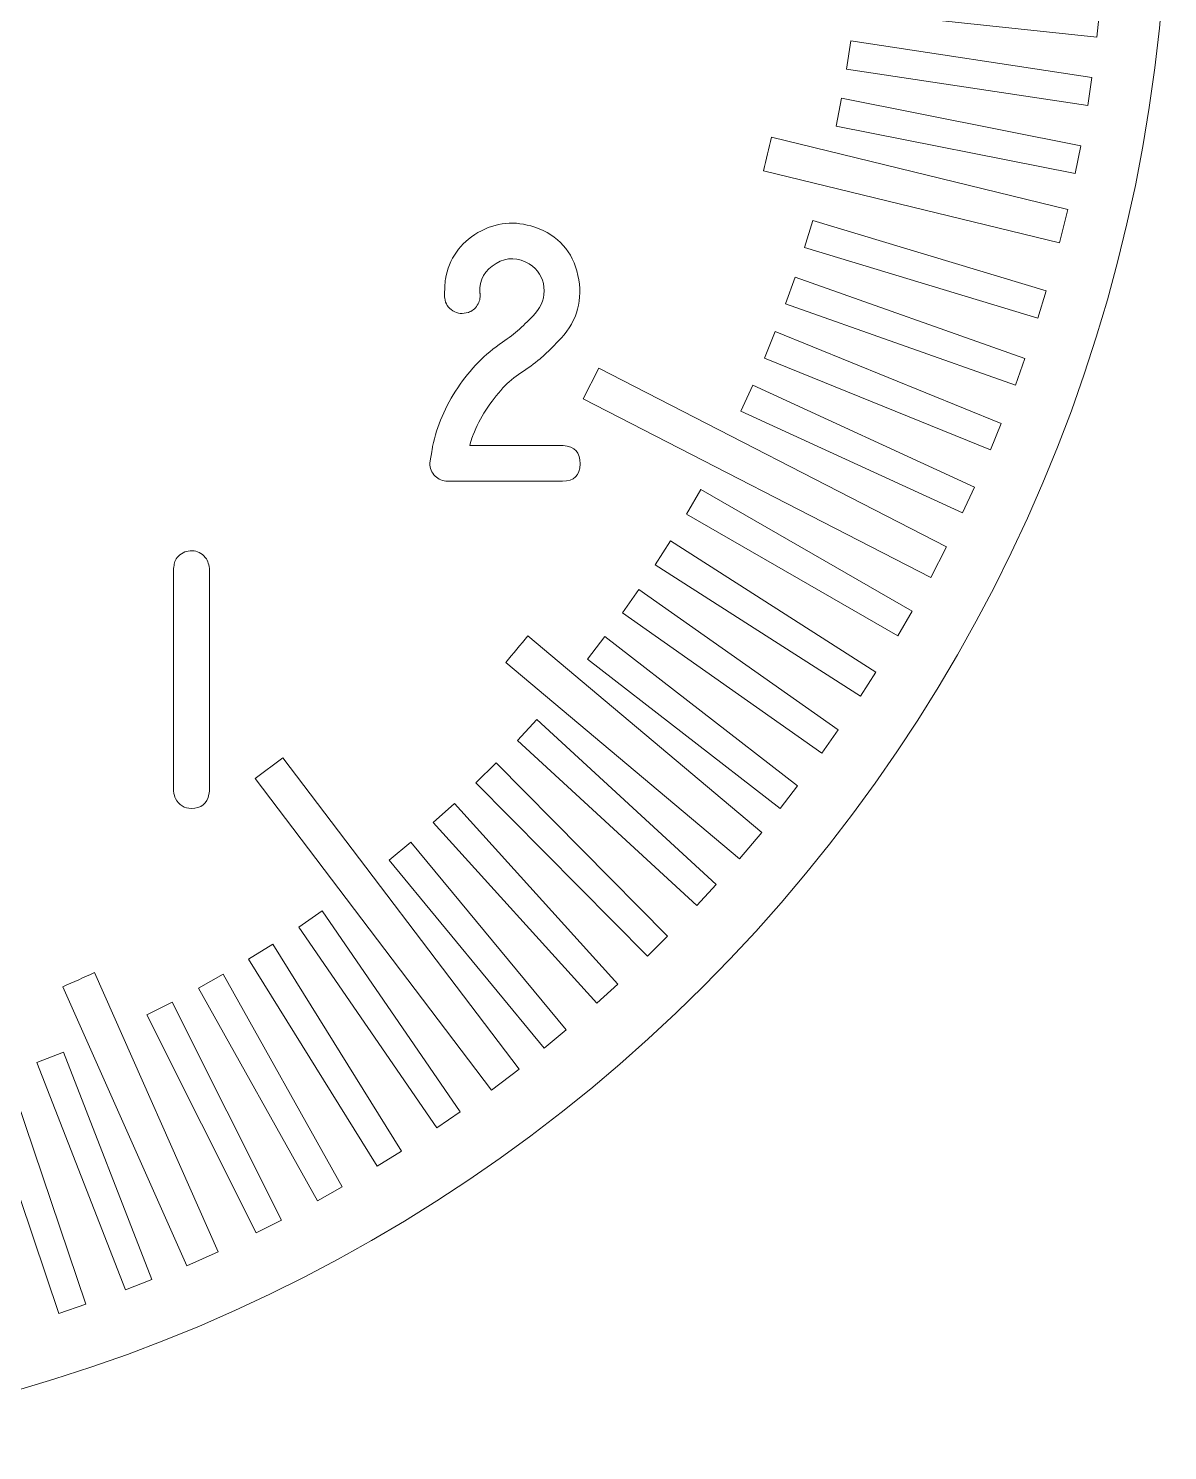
# Model space of a CAD drawing. Header units: millimetres. Extents: x -168 to 319, y -216 to 82.
# Drawn here: x 291.39 to 319.42, y -177.86 to -142.86 of the extents above; entities that cross this region are included whole.
import ezdxf

# ---------------------------------------------------------------- set-up
doc = ezdxf.new("R2010")
doc.units = ezdxf.units.MM
doc.header["$MEASUREMENT"] = 0
doc.layers.add('Cuts', color=7, linetype='Continuous')
doc.layers.add('Engrave', color=7, linetype='Continuous', plot=False)

msp = doc.modelspace()

# ---------------------------------------------------------------- linework, layer by layer
at = {"layer": 'Cuts', "color": 250, "lineweight": 9}
msp.add_open_spline([(280.4209, -99.8603), (258.885, -99.8603), (241.421, -117.3255), (241.421, -138.8611), (241.421, -138.8611), (241.4207, -160.3938), (258.8848, -177.8604), (280.4207, -177.8604), (280.4207, -177.8604), (301.9566, -177.8591), (319.4209, -160.3964), (319.4209, -138.8611), (319.4209, -138.8611), (319.4209, -117.3226), (301.9564, -99.862), (280.4209, -99.8603)], degree=3, knots=[0, 0, 0, 0, 0.2, 0.2, 0.2, 0.2, 0.4, 0.4, 0.4, 0.4, 0.6, 0.6, 0.6, 0.6, 1, 1, 1, 1], dxfattribs=at)
at = {"layer": 'Engrave', "color": 240, "lineweight": 9}
for points, knots in [([(317.6848, -143.0705), (317.6848, -143.0705), (311.7179, -142.441), (311.7179, -142.441), (311.7179, -142.441), (311.7179, -142.441), (311.7914, -141.7448), (311.7914, -141.7448), (311.7914, -141.7448), (311.7914, -141.7448), (317.7582, -142.3743), (317.7582, -142.3743), (317.7582, -142.3743), (317.7582, -142.3743), (317.6848, -143.0705), (317.6848, -143.0705)], [0, 0, 0, 0, 0.2, 0.2, 0.2, 0.2, 0.4, 0.4, 0.4, 0.4, 0.6, 0.6, 0.6, 0.6, 1, 1, 1, 1]), ([(317.4555, -144.7565), (317.4555, -144.7565), (311.5232, -143.857), (311.5232, -143.857), (311.5232, -143.857), (311.5232, -143.857), (311.6282, -143.1649), (311.6282, -143.1649), (311.6282, -143.1649), (311.6282, -143.1649), (317.5604, -144.0644), (317.5604, -144.0644), (317.5604, -144.0644), (317.5604, -144.0644), (317.4555, -144.7565), (317.4555, -144.7565)], [0, 0, 0, 0, 0.2, 0.2, 0.2, 0.2, 0.4, 0.4, 0.4, 0.4, 0.6, 0.6, 0.6, 0.6, 1, 1, 1, 1]), ([(317.1498, -146.4305), (317.1498, -146.4305), (311.2646, -145.2628), (311.2646, -145.2628), (311.2646, -145.2628), (311.2646, -145.2628), (311.4009, -144.5761), (311.4009, -144.5761), (311.4009, -144.5761), (311.4009, -144.5761), (317.286, -145.7438), (317.286, -145.7438), (317.286, -145.7438), (317.286, -145.7438), (317.1498, -146.4305), (317.1498, -146.4305)], [0, 0, 0, 0, 0.2, 0.2, 0.2, 0.2, 0.4, 0.4, 0.4, 0.4, 0.6, 0.6, 0.6, 0.6, 1, 1, 1, 1]), ([(316.7635, -148.135), (316.7635, -148.135), (309.4769, -146.3574), (309.4769, -146.3574), (309.4769, -146.3574), (309.5473, -146.0835), (309.613, -145.8078), (309.6758, -145.531), (309.6758, -145.531), (309.6758, -145.531), (316.9649, -147.3092), (316.9649, -147.3092), (316.9649, -147.3092), (316.9649, -147.3092), (316.7635, -148.135), (316.7635, -148.135)], [0, 0, 0, 0, 0.2, 0.2, 0.2, 0.2, 0.4, 0.4, 0.4, 0.4, 0.6, 0.6, 0.6, 0.6, 1, 1, 1, 1]), ([(301.7056, -154.0007), (301.5839, -154.0007), (301.4801, -153.9584), (301.3944, -153.8737), (301.3944, -153.8737), (301.3087, -153.7891), (301.2653, -153.6843), (301.2653, -153.5605), (301.2653, -153.5605), (301.2653, -153.5562), (301.2759, -153.4906), (301.2981, -153.3636), (301.2981, -153.3636), (301.3193, -153.2366), (301.332, -153.1636), (301.3362, -153.1445), (301.3362, -153.1445), (301.442, -152.6386), (301.6474, -152.1571), (301.9522, -151.6999), (301.9522, -151.6999), (302.257, -151.2438), (302.6253, -150.8691), (303.0571, -150.5781), (303.0571, -150.5781), (303.2105, -150.4744), (303.3492, -150.3664), (303.474, -150.2542), (303.474, -150.2542), (303.6, -150.141), (303.727, -150.014), (303.8572, -149.8743), (303.8572, -149.8743), (304.0244, -149.6838), (304.0974, -149.4679), (304.0762, -149.2255), (304.0762, -149.2255), (304.054, -148.9842), (303.9344, -148.7927), (303.7153, -148.6519), (303.7153, -148.6519), (303.4465, -148.4847), (303.1735, -148.4805), (302.8962, -148.6403), (302.8962, -148.6403), (302.6189, -148.799), (302.4866, -149.0371), (302.4993, -149.3525), (302.4993, -149.3525), (302.4993, -149.3589), (302.5004, -149.3663), (302.5014, -149.3726), (302.5014, -149.3726), (302.5014, -149.38), (302.5025, -149.3874), (302.5025, -149.3938), (302.5025, -149.3938), (302.5152, -149.488), (302.4919, -149.5811), (302.4337, -149.6711), (302.4337, -149.6711), (302.3766, -149.761), (302.3025, -149.8192), (302.2146, -149.8457), (302.2146, -149.8457), (302.0781, -149.8891), (301.9511, -149.8764), (301.8347, -149.8055), (301.8347, -149.8055), (301.7172, -149.7356), (301.6505, -149.6319), (301.6347, -149.4954), (301.6347, -149.4954), (301.6283, -149.4774), (301.6273, -149.4001), (301.6325, -149.2657), (301.6325, -149.2657), (301.6378, -149.1313), (301.6431, -149.053), (301.6495, -149.0308), (301.6495, -149.0308), (301.7426, -148.5217), (302.0104, -148.1386), (302.4517, -147.8814), (302.4517, -147.8814), (302.893, -147.6243), (303.3587, -147.5798), (303.8476, -147.747), (303.8476, -147.747), (304.4287, -147.9492), (304.7832, -148.345), (304.9113, -148.9345), (304.9113, -148.9345), (305.0393, -149.524), (304.9017, -150.0383), (304.4964, -150.4786), (304.4964, -150.4786), (304.4138, -150.5675), (304.3302, -150.6543), (304.2466, -150.74), (304.2466, -150.74), (304.163, -150.8268), (304.0731, -150.9083), (303.9789, -150.9866), (303.9789, -150.9866), (303.8296, -151.1115), (303.673, -151.2258), (303.509, -151.3316), (303.509, -151.3316), (303.3439, -151.4364), (303.1968, -151.5602), (303.0666, -151.7031), (303.0666, -151.7031), (302.9184, -151.8682), (302.7777, -152.0502), (302.6464, -152.2492), (302.6464, -152.2492), (302.5152, -152.4471), (302.4115, -152.6513), (302.3353, -152.8598), (302.3353, -152.8598), (302.3289, -152.8725), (302.3131, -152.918), (302.2866, -152.9964), (302.2866, -152.9964), (302.2612, -153.0747), (302.2485, -153.117), (302.2485, -153.1234), (302.2485, -153.1234), (302.2485, -153.1234), (304.5493, -153.1234), (304.5493, -153.1234), (304.5493, -153.1234), (304.834, -153.1424), (304.9726, -153.2927), (304.9642, -153.5763), (304.9642, -153.5763), (304.9557, -153.8589), (304.8128, -154.0007), (304.5334, -154.0007), (304.5334, -154.0007), (304.5334, -154.0007), (301.7056, -154.0007), (301.7056, -154.0007)], [0, 0, 0, 0, 0.027027, 0.027027, 0.027027, 0.027027, 0.0540541, 0.0540541, 0.0540541, 0.0540541, 0.0810811, 0.0810811, 0.0810811, 0.0810811, 0.1081081, 0.1081081, 0.1081081, 0.1081081, 0.1351351, 0.1351351, 0.1351351, 0.1351351, 0.1621622, 0.1621622, 0.1621622, 0.1621622, 0.1891892, 0.1891892, 0.1891892, 0.1891892, 0.2162162, 0.2162162, 0.2162162, 0.2162162, 0.2432432, 0.2432432, 0.2432432, 0.2432432, 0.2702703, 0.2702703, 0.2702703, 0.2702703, 0.2972973, 0.2972973, 0.2972973, 0.2972973, 0.3243243, 0.3243243, 0.3243243, 0.3243243, 0.3513514, 0.3513514, 0.3513514, 0.3513514, 0.3783784, 0.3783784, 0.3783784, 0.3783784, 0.4054054, 0.4054054, 0.4054054, 0.4054054, 0.4324324, 0.4324324, 0.4324324, 0.4324324, 0.4594595, 0.4594595, 0.4594595, 0.4594595, 0.4864865, 0.4864865, 0.4864865, 0.4864865, 0.5135135, 0.5135135, 0.5135135, 0.5135135, 0.5405405, 0.5405405, 0.5405405, 0.5405405, 0.5675676, 0.5675676, 0.5675676, 0.5675676, 0.5945946, 0.5945946, 0.5945946, 0.5945946, 0.6216216, 0.6216216, 0.6216216, 0.6216216, 0.6486486, 0.6486486, 0.6486486, 0.6486486, 0.6756757, 0.6756757, 0.6756757, 0.6756757, 0.7027027, 0.7027027, 0.7027027, 0.7027027, 0.7297297, 0.7297297, 0.7297297, 0.7297297, 0.7567568, 0.7567568, 0.7567568, 0.7567568, 0.7837838, 0.7837838, 0.7837838, 0.7837838, 0.8108108, 0.8108108, 0.8108108, 0.8108108, 0.8378378, 0.8378378, 0.8378378, 0.8378378, 0.8648649, 0.8648649, 0.8648649, 0.8648649, 0.8918919, 0.8918919, 0.8918919, 0.8918919, 0.9189189, 0.9189189, 0.9189189, 0.9189189, 0.9459459, 0.9459459, 0.9459459, 0.9459459, 1, 1, 1, 1]), ([(316.2329, -149.9877), (316.2329, -149.9877), (310.4901, -148.2498), (310.4901, -148.2498), (310.4901, -148.2498), (310.4901, -148.2498), (310.6929, -147.5798), (310.6929, -147.5798), (310.6929, -147.5798), (310.6929, -147.5798), (316.4357, -149.3177), (316.4357, -149.3177), (316.4357, -149.3177), (316.4357, -149.3177), (316.2329, -149.9877), (316.2329, -149.9877)], [0, 0, 0, 0, 0.2, 0.2, 0.2, 0.2, 0.4, 0.4, 0.4, 0.4, 0.6, 0.6, 0.6, 0.6, 1, 1, 1, 1]), ([(315.6775, -151.639), (315.6775, -151.639), (310.0216, -149.6363), (310.0216, -149.6363), (310.0216, -149.6363), (310.0216, -149.6363), (310.2553, -148.9764), (310.2553, -148.9764), (310.2553, -148.9764), (310.2553, -148.9764), (315.9112, -150.9792), (315.9112, -150.9792), (315.9112, -150.9792), (315.9112, -150.9792), (315.6775, -151.639), (315.6775, -151.639)], [0, 0, 0, 0, 0.2, 0.2, 0.2, 0.2, 0.4, 0.4, 0.4, 0.4, 0.6, 0.6, 0.6, 0.6, 1, 1, 1, 1]), ([(315.0615, -153.2252), (315.0615, -153.2252), (309.5024, -150.968), (309.5024, -150.968), (309.5024, -150.968), (309.5024, -150.968), (309.7656, -150.3194), (309.7656, -150.3194), (309.7656, -150.3194), (309.7656, -150.3194), (315.3249, -152.5766), (315.3249, -152.5766), (315.3249, -152.5766), (315.3249, -152.5766), (315.0615, -153.2252), (315.0615, -153.2252)], [0, 0, 0, 0, 0.2, 0.2, 0.2, 0.2, 0.4, 0.4, 0.4, 0.4, 0.6, 0.6, 0.6, 0.6, 1, 1, 1, 1]), ([(313.5943, -156.3733), (313.5943, -156.3733), (305.0393, -151.9715), (305.0393, -151.9715), (305.0393, -151.9715), (305.0393, -151.9715), (305.4282, -151.2157), (305.4282, -151.2157), (305.4282, -151.2157), (305.4282, -151.2157), (313.9832, -155.6175), (313.9832, -155.6175), (313.9832, -155.6175), (313.9832, -155.6175), (313.5943, -156.3733), (313.5943, -156.3733)], [0, 0, 0, 0, 0.2, 0.2, 0.2, 0.2, 0.4, 0.4, 0.4, 0.4, 0.6, 0.6, 0.6, 0.6, 1, 1, 1, 1]), ([(314.3743, -154.7818), (314.3743, -154.7818), (308.9231, -152.2747), (308.9231, -152.2747), (308.9231, -152.2747), (308.9231, -152.2747), (309.2157, -151.6387), (309.2157, -151.6387), (309.2157, -151.6387), (309.2157, -151.6387), (314.6667, -154.1459), (314.6667, -154.1459), (314.6667, -154.1459), (314.6667, -154.1459), (314.3743, -154.7818), (314.3743, -154.7818)], [0, 0, 0, 0, 0.2, 0.2, 0.2, 0.2, 0.4, 0.4, 0.4, 0.4, 0.6, 0.6, 0.6, 0.6, 1, 1, 1, 1]), ([(312.7839, -157.8066), (312.7839, -157.8066), (307.5836, -154.8136), (307.5836, -154.8136), (307.5836, -154.8136), (307.5836, -154.8136), (307.9329, -154.2069), (307.9329, -154.2069), (307.9329, -154.2069), (307.9329, -154.2069), (313.133, -157.1999), (313.133, -157.1999), (313.133, -157.1999), (313.133, -157.1999), (312.7839, -157.8066), (312.7839, -157.8066)], [0, 0, 0, 0, 0.2, 0.2, 0.2, 0.2, 0.4, 0.4, 0.4, 0.4, 0.6, 0.6, 0.6, 0.6, 1, 1, 1, 1]), ([(295.8419, -161.6183), (295.8419, -161.6448), (295.8388, -161.6744), (295.8324, -161.7051), (295.8324, -161.7051), (295.7827, -161.939), (295.6387, -162.0554), (295.3985, -162.0554), (295.3985, -162.0554), (295.2228, -162.0554), (295.0926, -161.9739), (295.008, -161.8109), (295.008, -161.8109), (294.9889, -161.7792), (294.9741, -161.7157), (294.9614, -161.6183), (294.9614, -161.6183), (294.9614, -161.6183), (294.9614, -156.1489), (294.9614, -156.1489), (294.9614, -156.1489), (294.9678, -156.0991), (294.9752, -156.0526), (294.9847, -156.0081), (294.9847, -156.0081), (294.9942, -155.9637), (295.0164, -155.9203), (295.0514, -155.879), (295.0514, -155.879), (295.1339, -155.7774), (295.2408, -155.7224), (295.371, -155.7128), (295.371, -155.7128), (295.5012, -155.7044), (295.6133, -155.7456), (295.7086, -155.8388), (295.7086, -155.8388), (295.7583, -155.8885), (295.7901, -155.9361), (295.8049, -155.9816), (295.8049, -155.9816), (295.8197, -156.0272), (295.8314, -156.0822), (295.8419, -156.1489), (295.8419, -156.1489), (295.8419, -156.1489), (295.8419, -161.6183), (295.8419, -161.6183)], [0, 0, 0, 0, 0.0769231, 0.0769231, 0.0769231, 0.0769231, 0.1538462, 0.1538462, 0.1538462, 0.1538462, 0.2307692, 0.2307692, 0.2307692, 0.2307692, 0.3076923, 0.3076923, 0.3076923, 0.3076923, 0.3846154, 0.3846154, 0.3846154, 0.3846154, 0.4615385, 0.4615385, 0.4615385, 0.4615385, 0.5384615, 0.5384615, 0.5384615, 0.5384615, 0.6153846, 0.6153846, 0.6153846, 0.6153846, 0.6923077, 0.6923077, 0.6923077, 0.6923077, 0.7692308, 0.7692308, 0.7692308, 0.7692308, 0.8461538, 0.8461538, 0.8461538, 0.8461538, 1, 1, 1, 1]), ([(311.8689, -159.2893), (311.8689, -159.2893), (306.8133, -156.0581), (306.8133, -156.0581), (306.8133, -156.0581), (306.8133, -156.0581), (307.1904, -155.4682), (307.1904, -155.4682), (307.1904, -155.4682), (307.1904, -155.4682), (312.2459, -158.6995), (312.2459, -158.6995), (312.2459, -158.6995), (312.2459, -158.6995), (311.8689, -159.2893), (311.8689, -159.2893)], [0, 0, 0, 0, 0.2, 0.2, 0.2, 0.2, 0.4, 0.4, 0.4, 0.4, 0.6, 0.6, 0.6, 0.6, 1, 1, 1, 1]), ([(310.9098, -160.6948), (310.9098, -160.6948), (306.006, -157.2376), (306.006, -157.2376), (306.006, -157.2376), (306.006, -157.2376), (306.4093, -156.6655), (306.4093, -156.6655), (306.4093, -156.6655), (306.4093, -156.6655), (311.3132, -160.1227), (311.3132, -160.1227), (311.3132, -160.1227), (311.3132, -160.1227), (310.9098, -160.6948), (310.9098, -160.6948)], [0, 0, 0, 0, 0.2, 0.2, 0.2, 0.2, 0.4, 0.4, 0.4, 0.4, 0.6, 0.6, 0.6, 0.6, 1, 1, 1, 1]), ([(308.8875, -163.2968), (308.8875, -163.2968), (303.1336, -158.4612), (303.1336, -158.4612), (303.1336, -158.4612), (303.3188, -158.2468), (303.5001, -158.029), (303.6792, -157.8094), (303.6792, -157.8094), (303.6792, -157.8094), (309.4342, -162.6461), (309.4342, -162.6461), (309.4342, -162.6461), (309.4342, -162.6461), (308.8875, -163.2968), (308.8875, -163.2968)], [0, 0, 0, 0, 0.2, 0.2, 0.2, 0.2, 0.4, 0.4, 0.4, 0.4, 0.6, 0.6, 0.6, 0.6, 1, 1, 1, 1]), ([(309.8879, -162.0554), (309.8879, -162.0554), (305.146, -158.3793), (305.146, -158.3793), (305.146, -158.3793), (305.146, -158.3793), (305.575, -157.8261), (305.575, -157.8261), (305.575, -157.8261), (305.575, -157.8261), (310.3169, -161.5022), (310.3169, -161.5022), (310.3169, -161.5022), (310.3169, -161.5022), (309.8879, -162.0554), (309.8879, -162.0554)], [0, 0, 0, 0, 0.2, 0.2, 0.2, 0.2, 0.4, 0.4, 0.4, 0.4, 0.6, 0.6, 0.6, 0.6, 1, 1, 1, 1]), ([(307.84, -164.4438), (307.84, -164.4438), (303.4228, -160.3831), (303.4228, -160.3831), (303.4228, -160.3831), (303.4228, -160.3831), (303.8966, -159.8678), (303.8966, -159.8678), (303.8966, -159.8678), (303.8966, -159.8678), (308.3137, -163.9285), (308.3137, -163.9285), (308.3137, -163.9285), (308.3137, -163.9285), (307.84, -164.4438), (307.84, -164.4438)], [0, 0, 0, 0, 0.2, 0.2, 0.2, 0.2, 0.4, 0.4, 0.4, 0.4, 0.6, 0.6, 0.6, 0.6, 1, 1, 1, 1]), ([(302.7858, -168.9861), (302.7858, -168.9861), (296.9711, -161.3209), (296.9711, -161.3209), (296.9711, -161.3209), (296.9711, -161.3209), (297.6482, -160.8072), (297.6482, -160.8072), (297.6482, -160.8072), (297.6482, -160.8072), (303.4628, -168.4724), (303.4628, -168.4724), (303.4628, -168.4724), (303.4628, -168.4724), (302.7858, -168.9861), (302.7858, -168.9861)], [0, 0, 0, 0, 0.2, 0.2, 0.2, 0.2, 0.4, 0.4, 0.4, 0.4, 0.6, 0.6, 0.6, 0.6, 1, 1, 1, 1]), ([(306.622, -165.6898), (306.622, -165.6898), (302.3984, -161.4283), (302.3984, -161.4283), (302.3984, -161.4283), (302.3984, -161.4283), (302.8955, -160.9355), (302.8955, -160.9355), (302.8955, -160.9355), (302.8955, -160.9355), (307.1192, -165.197), (307.1192, -165.197), (307.1192, -165.197), (307.1192, -165.197), (306.622, -165.6898), (306.622, -165.6898)], [0, 0, 0, 0, 0.2, 0.2, 0.2, 0.2, 0.4, 0.4, 0.4, 0.4, 0.6, 0.6, 0.6, 0.6, 1, 1, 1, 1]), ([(305.378, -166.8507), (305.378, -166.8507), (301.3521, -162.402), (301.3521, -162.402), (301.3521, -162.402), (301.3521, -162.402), (301.871, -161.9323), (301.871, -161.9323), (301.871, -161.9323), (301.871, -161.9323), (305.897, -166.381), (305.897, -166.381), (305.897, -166.381), (305.897, -166.381), (305.378, -166.8507), (305.378, -166.8507)], [0, 0, 0, 0, 0.2, 0.2, 0.2, 0.2, 0.4, 0.4, 0.4, 0.4, 0.6, 0.6, 0.6, 0.6, 1, 1, 1, 1]), ([(304.0826, -167.954), (304.0826, -167.954), (300.2625, -163.3273), (300.2625, -163.3273), (300.2625, -163.3273), (300.2625, -163.3273), (300.8024, -162.8816), (300.8024, -162.8816), (300.8024, -162.8816), (300.8024, -162.8816), (304.6225, -167.5083), (304.6225, -167.5083), (304.6225, -167.5083), (304.6225, -167.5083), (304.0826, -167.954), (304.0826, -167.954)], [0, 0, 0, 0, 0.2, 0.2, 0.2, 0.2, 0.4, 0.4, 0.4, 0.4, 0.6, 0.6, 0.6, 0.6, 1, 1, 1, 1]), ([(301.4394, -169.9174), (301.4394, -169.9174), (298.0399, -164.9734), (298.0399, -164.9734), (298.0399, -164.9734), (298.0399, -164.9734), (298.6168, -164.5767), (298.6168, -164.5767), (298.6168, -164.5767), (298.6168, -164.5767), (302.0162, -169.5207), (302.0162, -169.5207), (302.0162, -169.5207), (302.0162, -169.5207), (301.4394, -169.9174), (301.4394, -169.9174)], [0, 0, 0, 0, 0.2, 0.2, 0.2, 0.2, 0.4, 0.4, 0.4, 0.4, 0.6, 0.6, 0.6, 0.6, 1, 1, 1, 1]), ([(299.9743, -170.8601), (299.9743, -170.8601), (296.808, -165.7635), (296.808, -165.7635), (296.808, -165.7635), (296.808, -165.7635), (297.4026, -165.3941), (297.4026, -165.3941), (297.4026, -165.3941), (297.4026, -165.3941), (300.5689, -170.4907), (300.5689, -170.4907), (300.5689, -170.4907), (300.5689, -170.4907), (299.9743, -170.8601), (299.9743, -170.8601)], [0, 0, 0, 0, 0.2, 0.2, 0.2, 0.2, 0.4, 0.4, 0.4, 0.4, 0.6, 0.6, 0.6, 0.6, 1, 1, 1, 1]), ([(295.285, -173.3132), (295.285, -173.3132), (292.2368, -166.4424), (292.2368, -166.4424), (292.2368, -166.4424), (292.4975, -166.3306), (292.756, -166.2147), (293.0129, -166.0957), (293.0129, -166.0957), (293.0129, -166.0957), (296.0619, -172.9685), (296.0619, -172.9685), (296.0619, -172.9685), (296.0619, -172.9685), (295.285, -173.3132), (295.285, -173.3132)], [0, 0, 0, 0, 0.2, 0.2, 0.2, 0.2, 0.4, 0.4, 0.4, 0.4, 0.6, 0.6, 0.6, 0.6, 1, 1, 1, 1]), ([(298.5025, -171.7141), (298.5025, -171.7141), (295.5707, -166.4792), (295.5707, -166.4792), (295.5707, -166.4792), (295.5707, -166.4792), (296.1815, -166.1372), (296.1815, -166.1372), (296.1815, -166.1372), (296.1815, -166.1372), (299.1133, -171.3721), (299.1133, -171.3721), (299.1133, -171.3721), (299.1133, -171.3721), (298.5025, -171.7141), (298.5025, -171.7141)], [0, 0, 0, 0, 0.2, 0.2, 0.2, 0.2, 0.4, 0.4, 0.4, 0.4, 0.6, 0.6, 0.6, 0.6, 1, 1, 1, 1]), ([(296.9936, -172.5006), (296.9936, -172.5006), (294.3023, -167.138), (294.3023, -167.138), (294.3023, -167.138), (294.3023, -167.138), (294.9279, -166.824), (294.9279, -166.824), (294.9279, -166.824), (294.9279, -166.824), (297.6193, -172.1866), (297.6193, -172.1866), (297.6193, -172.1866), (297.6193, -172.1866), (296.9936, -172.5006), (296.9936, -172.5006)], [0, 0, 0, 0, 0.2, 0.2, 0.2, 0.2, 0.4, 0.4, 0.4, 0.4, 0.6, 0.6, 0.6, 0.6, 1, 1, 1, 1]), ([(293.7779, -173.9019), (293.7779, -173.9019), (291.5993, -168.3113), (291.5993, -168.3113), (291.5993, -168.3113), (291.5993, -168.3113), (292.2517, -168.0572), (292.2517, -168.0572), (292.2517, -168.0572), (292.2517, -168.0572), (294.43, -173.6477), (294.43, -173.6477), (294.43, -173.6477), (294.43, -173.6477), (293.7779, -173.9019), (293.7779, -173.9019)], [0, 0, 0, 0, 0.2, 0.2, 0.2, 0.2, 0.4, 0.4, 0.4, 0.4, 0.6, 0.6, 0.6, 0.6, 1, 1, 1, 1]), ([(292.1358, -174.4845), (292.1358, -174.4845), (290.2195, -168.7988), (290.2195, -168.7988), (290.2195, -168.7988), (290.2195, -168.7988), (290.8827, -168.5752), (290.8827, -168.5752), (290.8827, -168.5752), (290.8827, -168.5752), (292.7991, -174.2609), (292.7991, -174.2609), (292.7991, -174.2609), (292.7991, -174.2609), (292.1358, -174.4845), (292.1358, -174.4845)], [0, 0, 0, 0, 0.2, 0.2, 0.2, 0.2, 0.4, 0.4, 0.4, 0.4, 0.6, 0.6, 0.6, 0.6, 1, 1, 1, 1])]:
    msp.add_open_spline(points, degree=3, knots=knots, dxfattribs=at)

doc.saveas('drawing.dxf')
